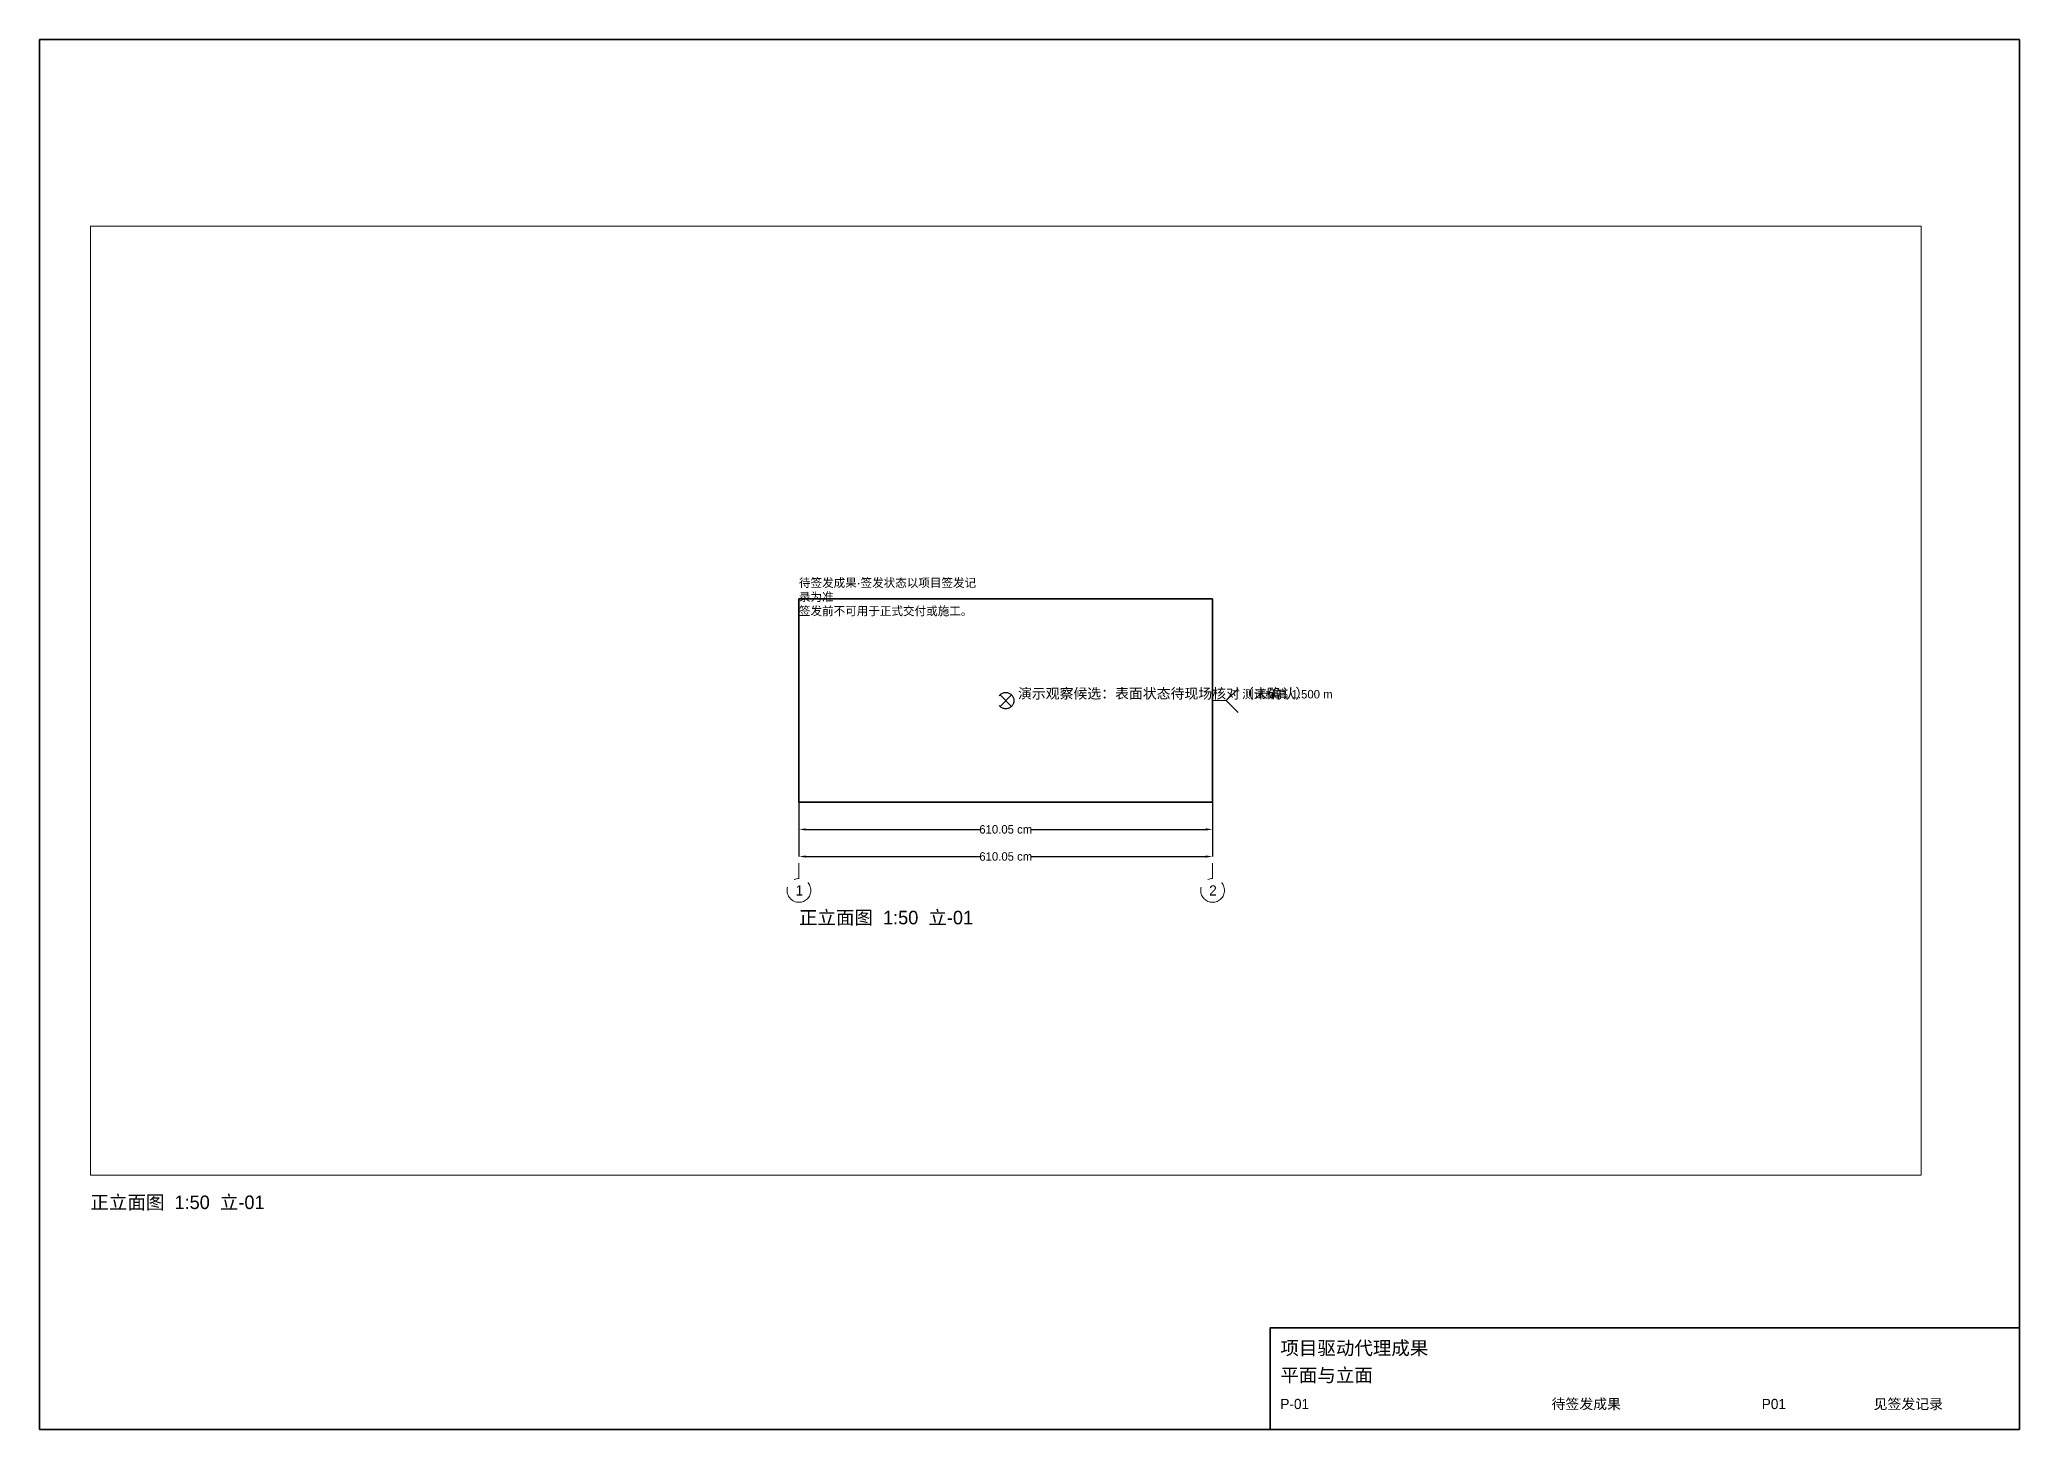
# Paper-space layout 'P-01' of a CAD drawing. Header units: centimetres, sheet in millimetres. Extents: x 5 to 589, y 5 to 415.
# The model-space entities are those that its viewports show. They can reach past a viewport. Long polylines and large blocks are cut down to what shows.
import ezdxf

# ---------------------------------------------------------------- set-up
doc = ezdxf.new("R2010")
doc.units = ezdxf.units.CM
doc.linetypes.add('GJ-CENTER', pattern=[3.9, 2.4, -0.6, 0.3, -0.6])
doc.linetypes.add('GJ-DASHED', pattern=[1.8, 1.2, -0.6])
for name, color, linetype, lineweight in [('GJ-AXIS', 4, 'GJ-CENTER', 13), ('GJ-CONDITION', 1, 'GJ-DASHED', 30), ('GJ-DIMENSION', 2, 'Continuous', 18), ('GJ-FRAME', 7, 'Continuous', 35), ('GJ-OUTLINE', 7, 'Continuous', 35), ('GJ-TEXT', 7, 'Continuous', 18)]:
    doc.layers.add(name, color=color, linetype=linetype, lineweight=lineweight)
doc.styles.add('GJ-TEXT', font='GujianSansSC-Regular.ttf')
doc.dimstyles.new('GJ-DIM', dxfattribs={"dimtxt": 12.5, "dimasz": 10, "dimexe": 0.125, "dimexo": 0.0625, "dimgap": 0.0625, "dimtad": 1, "dimdec": 8, "dimdsep": 46, "dimtxsty": 'GJ-TEXT', "dimcen": 0.25, "dimazin": 3, "dimtfac": 1, "dimtmove": 0, "dimatfit": 3, "dimfxl": 0.25})

# ---------------------------------------------------------------- blocks, each defined once
blk = doc.blocks.new('GJ_TITLEBLOCK')
at = {"layer": 'GJ-FRAME'}
blk.add_lwpolyline([(0, 0), (221, 0), (221, 30), (0, 30), (0, 0)], dxfattribs=at)
at = {"layer": 'GJ-TEXT', "style": 'GJ-TEXT'}
for tag, p, height in [('PROJECT', (3, 22), 4), ('TITLE', (3, 14), 4), ('NUMBER', (3, 6), 3), ('STATUS', (83, 6), 3), ('REVISION', (145, 6), 3), ('DATE', (178, 6), 3)]:
    blk.add_attdef(tag, p, '', height=height, dxfattribs=at)
blk = doc.blocks.new('_CLOSEDFILLED')
at = {"color": 0, "linetype": 'BYBLOCK'}
blk.add_solid([(-1, 0.16), (0, 0), (-1, -0.16)], dxfattribs=at)
blk = doc.blocks.new('*D1')
for p, q in [((0, -0.0625), (0, -80.125)), ((610.05, -0.0625), (610.05, -80.125)), ((10, -80), (267.525, -80)), ((342.525, -80), (600.05, -80))]:
    blk.add_line(p, q)
at = {"layer": 'Defpoints'}
for p in [(0, 0), (610.05, 0), (0, -80)]:
    blk.add_point(p, dxfattribs=at)
at = {"layer": 'GJ-DIMENSION', "xscale": 10, "yscale": 10, "rotation": 180}
blk.add_blockref('_CLOSEDFILLED', (0, -80), dxfattribs=at)
at = {"layer": 'GJ-DIMENSION', "xscale": 10, "yscale": 10}
blk.add_blockref('_CLOSEDFILLED', (610.05, -80), dxfattribs=at)
at = {"layer": 'GJ-DIMENSION', "insert": (305.025, -80), "char_height": 12.5, "attachment_point": 5, "style": 'GJ-TEXT'}
blk.add_mtext('610.05 cm', dxfattribs=at)
blk = doc.blocks.new('*D2')
for p, q in [((0, -0.1), (0, -40.1)), ((610, -0.1), (610, -40.1)), ((10, -40), (267.5, -40)), ((342.5, -40), (600, -40))]:
    blk.add_line(p, q)
at = {"layer": 'Defpoints'}
for p in [(0, 0), (610, 0), (0, -40)]:
    blk.add_point(p, dxfattribs=at)
at = {"layer": 'GJ-DIMENSION', "xscale": 10, "yscale": 10, "rotation": 180}
blk.add_blockref('_CLOSEDFILLED', (0, -40), dxfattribs=at)
at = {"layer": 'GJ-DIMENSION', "xscale": 10, "yscale": 10}
blk.add_blockref('_CLOSEDFILLED', (610, -40), dxfattribs=at)
at = {"layer": 'GJ-DIMENSION', "insert": (305, -40), "char_height": 12.5, "attachment_point": 5, "style": 'GJ-TEXT'}
blk.add_mtext('610.05 cm', dxfattribs=at)
blk = doc.blocks.new('GJ_CONDITION_MARK')
at = {"layer": 'GJ-CONDITION'}
for p, q in [((-8.5, -8.5), (8.5, 8.5)), ((-8.5, 8.5), (8.5, -8.5))]:
    blk.add_line(p, q, dxfattribs=at)
blk.add_circle((0, 0), 12, dxfattribs=at)

msp = doc.modelspace()

# ---------------------------------------------------------------- linework, layer by layer
at = {"layer": 'GJ-AXIS'}
for p, q in [((-0.0000048, 300), (-0.0000048, -112.5)), ((610.0499952, 300), (610.0499952, -112.5))]:
    msp.add_line(p, q, dxfattribs=at)
for centre in [(-0.0000048, -130), (610.0499952, -130)]:
    msp.add_circle(centre, 17.5, dxfattribs=at)
at = {"layer": 'GJ-DIMENSION'}
for p, q in [((610.0499868, 150.05), (630.0499868, 150.05)), ((630.0499868, 150.05), (647.5499868, 167.55)), ((630.0499868, 150.05), (647.5499868, 132.55))]:
    msp.add_line(p, q, dxfattribs=at)
at = {"layer": 'GJ-OUTLINE'}
for p, q in [((0, 0), (0, 300)), ((0, 300), (610.0499868, 300)), ((0, 300), (610.0499868, 300)), ((0, 0), (0, 300)), ((610.0499868, 0), (610.0499868, 300)), ((610.0499868, 0), (610.0499868, 300)), ((0, 0), (610.0499868, 0)), ((0, 0), (610.0499868, 0))]:
    msp.add_line(p, q, dxfattribs=at)

# ---------------------------------------------------------------- block references
at = {"layer": 'GJ-CONDITION'}
msp.add_blockref('GJ_CONDITION_MARK', (305.0249934, 150), dxfattribs=at)

# ---------------------------------------------------------------- texts
at = {"layer": 'GJ-AXIS', "style": 'GJ-TEXT'}
for s, p in [('1', (-5.0000048, -137.5)), ('2', (605.0499952, -137.5))]:
    msp.add_text(s, height=15, dxfattribs=at).set_placement(p)
at = {"layer": 'GJ-CONDITION', "insert": (323.0249934, 168), "char_height": 15, "attachment_point": 1, "style": 'GJ-TEXT'}
msp.add_mtext('演示观察候选：表面状态待现场核对（未确认）', dxfattribs=at)
at = {"layer": 'GJ-DIMENSION', "style": 'GJ-TEXT'}
msp.add_text('测试标高 1.500 m', height=12.5, dxfattribs=at).set_placement((653.7999868, 153.175))
at = {"layer": 'GJ-TEXT', "style": 'GJ-TEXT'}
msp.add_text('正立面图  1:50  立-01', height=20, dxfattribs=at).set_placement((0, -180))
at = {"layer": 'GJ-TEXT', "insert": (0, 330), "char_height": 12.5, "width": 274.52249406, "attachment_point": 1, "style": 'GJ-TEXT'}
msp.add_mtext('待签发成果·签发状态以项目签发记录为准\\P签发前不可用于正式交付或施工。', dxfattribs=at)

# ---------------------------------------------------------------- dimensions: what is measured, and where the dimension line sits
at = {"layer": 'GJ-DIMENSION'}
for base, p1, p2, picture, middle in [((-0.0000048, -40), (-0.0000048, 0), (610.0499952, 0), '*D2', (305.0249952, -40)), ((0, -80), (0, 0), (610.05, 0), '*D1', (305.025, -80))]:
    dim = msp.add_linear_dim(base=base, p1=p1, p2=p2, dimstyle='GJ-DIM', override={"dimpost": '<> cm'}, dxfattribs=at)
    dim.commit()
    dim.dimension.update_dxf_attribs({"geometry": picture, "text_midpoint": middle})

psp = doc.layouts.new('P-01')

# ---------------------------------------------------------------- linework, layer by layer
at = {"layer": 'GJ-FRAME'}
psp.add_lwpolyline([(5, 5), (589, 5), (589, 415), (5, 415), (5, 5)], dxfattribs=at)

# ---------------------------------------------------------------- block references
psp.add_blockref('GJ_TITLEBLOCK', (368, 5), dxfattribs=at).add_auto_attribs({'PROJECT': '项目驱动代理成果', 'TITLE': '平面与立面', 'NUMBER': 'P-01', 'STATUS': '待签发成果', 'REVISION': 'P01', 'DATE': '见签发记录'})

# ---------------------------------------------------------------- texts
at = {"layer": 'GJ-TEXT', "insert": (20, 74), "char_height": 4, "attachment_point": 1, "style": 'GJ-TEXT'}
psp.add_mtext('正立面图  1:50  立-01', dxfattribs=at)

# ---------------------------------------------------------------- viewports
at = {"layer": 'GJ-FRAME'}
psp.add_viewport(center=(290, 220), size=(540, 280), view_center_point=(305.0249934, 150), view_height=1400, dxfattribs=at)

doc.saveas('drawing.dxf')
